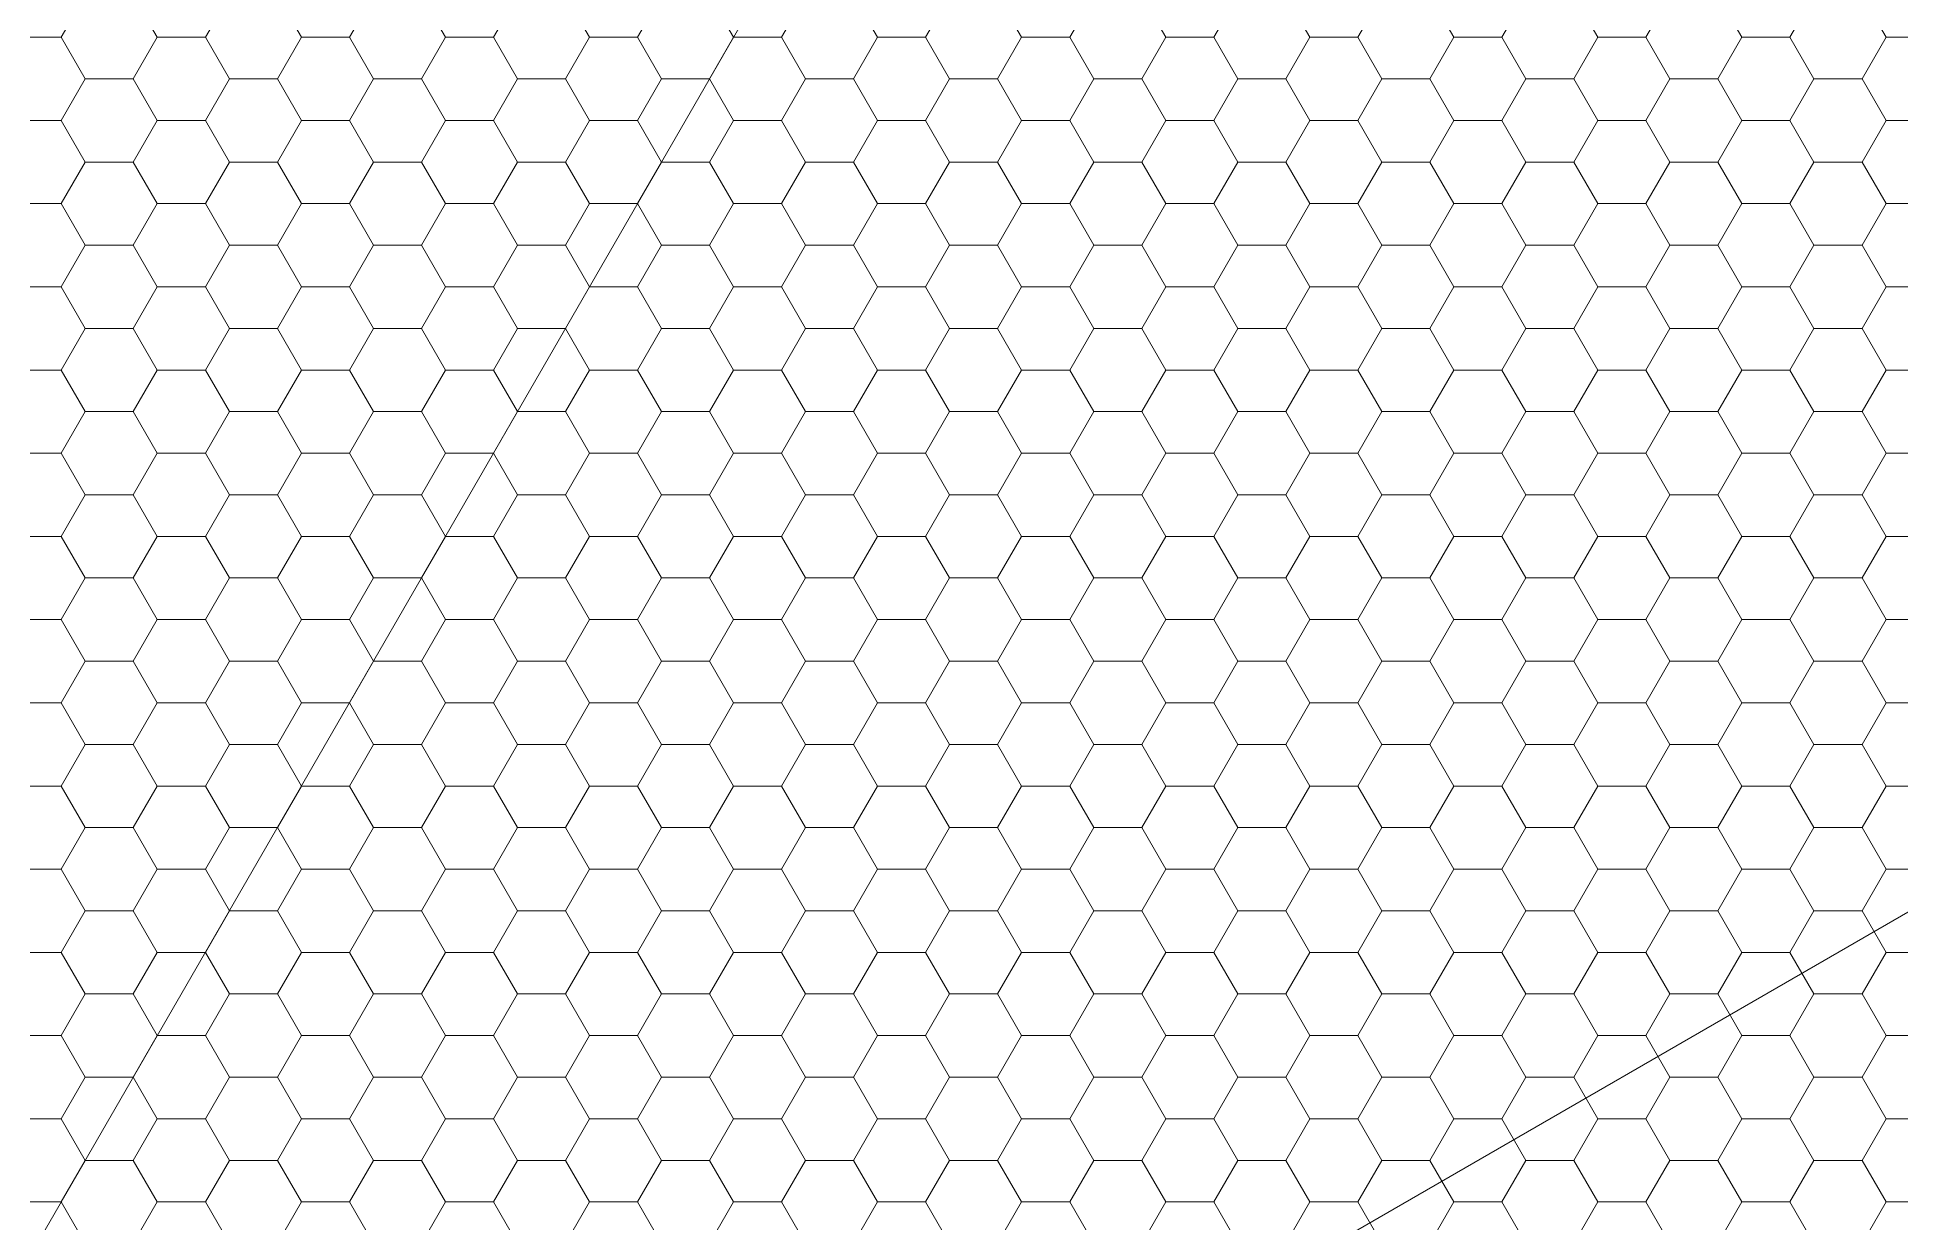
# Model space of a CAD drawing. Header units: inches. Extents: x 59 to 241, y -1 to 185.
# Drawn here: x 163.5 to 202.31, y 110.42 to 135.1 of the extents above; entities that cross this region are included whole.
import ezdxf

# ---------------------------------------------------------------- set-up
doc = ezdxf.new("R2010")
doc.units = ezdxf.units.IN
doc.header["$MEASUREMENT"] = 0
doc.layers.get('0').update_dxf_attribs({"lineweight": 0})
doc.layers.add('Dimensions', color=7, linetype='Continuous', lineweight=0)
doc.styles.get("Standard").update_dxf_attribs({"font": 'arial.ttf'})
doc.dimstyles.get("Standard").update_dxf_attribs({"dimtxt": 0.166667, "dimasz": 0.14, "dimexe": 0.13, "dimexo": 0.0625, "dimgap": 0.06, "dimtad": 0, "dimzin": 0, "dimdsep": 46, "dimtxsty": 'Standard', "dimcen": 0, "dimazin": 0, "dimtfac": 1, "dimtofl": 0, "dimtmove": 0, "dimatfit": 3, "dimfxl": 1, "dimtfillclr": 7, "dimtolj": 1, "dimtzin": 0, "dimarcsym": 0})

# ---------------------------------------------------------------- blocks, each defined once
blk = doc.blocks.new('*D2')
at = {"layer": 'Defpoints', "color": 0}
for p in [(150, 183.597), (201.759, 176.251), (151.157, 89.781), (150, 86.602), (150, 86.602)]:
    blk.add_point(p, dxfattribs=at)
at = {"layer": 'Dimensions', "color": 7, "linetype": 'ByBlock', "lineweight": -2}
for start, end in [(81.5757, 87.6283), (62.3717, 68.4243)]:
    blk.add_arc((150, 86.602), 3.382, start, end, dxfattribs=at)
at = {"layer": 'Dimensions', "color": 7}
for points in [[(150.14, 90.005), (150.139, 89.959), (150, 89.985)], [(151.557, 89.579), (151.58, 89.62), (151.691, 89.532)]]:
    blk.add_solid(points, dxfattribs=at)
at = {"layer": 'Dimensions', "color": 7, "lineweight": 0, "insert": (150.875, 89.87), "char_height": 0.16667, "attachment_point": 5, "rotation": 345}
blk.add_mtext('\\A1;30.00%%d', dxfattribs=at)

msp = doc.modelspace()

# ---------------------------------------------------------------- linework, layer by layer
at = {"color": 7, "linetype": 'Continuous', "lineweight": 0}
for q in [(201.759, 176.251), (240.92, 139.095)]:
    msp.add_line((150, 86.602), q, dxfattribs=at)
at = {"color": 251, "linetype": 'Continuous', "lineweight": 0, "flags": 128}
for points in [[(164, 136.832), (163, 136.832), (162.5, 135.966), (163, 135.1), (164, 135.1), (164.5, 135.966)], [(167, 136.832), (166, 136.832), (165.5, 135.966), (166, 135.1), (167, 135.1), (167.5, 135.966)], [(170, 136.832), (169, 136.832), (168.5, 135.966), (169, 135.1), (170, 135.1), (170.5, 135.966)], [(173, 136.832), (172, 136.832), (171.5, 135.966), (172, 135.1), (173, 135.1), (173.5, 135.966)], [(176, 136.832), (175, 136.832), (174.5, 135.966), (175, 135.1), (176, 135.1), (176.5, 135.966)], [(179, 136.832), (178, 136.832), (177.5, 135.966), (178, 135.1), (179, 135.1), (179.5, 135.966)], [(182, 136.832), (181, 136.832), (180.5, 135.966), (181, 135.1), (182, 135.1), (182.5, 135.966)], [(185, 136.832), (184, 136.832), (183.5, 135.966), (184, 135.1), (185, 135.1), (185.5, 135.966)], [(188, 136.832), (187, 136.832), (186.5, 135.966), (187, 135.1), (188, 135.1), (188.5, 135.966)], [(191, 136.832), (190, 136.832), (189.5, 135.966), (190, 135.1), (191, 135.1), (191.5, 135.966)], [(194, 136.832), (193, 136.832), (192.5, 135.966), (193, 135.1), (194, 135.1), (194.5, 135.966)], [(197, 136.832), (196, 136.832), (195.5, 135.966), (196, 135.1), (197, 135.1), (197.5, 135.966)], [(200, 136.832), (199, 136.832), (198.5, 135.966), (199, 135.1), (200, 135.1), (200.5, 135.966)], [(203, 136.832), (202, 136.832), (201.5, 135.966), (202, 135.1), (203, 135.1), (203.5, 135.966)], [(165.5, 135.966), (164.5, 135.966), (164, 135.1), (164.5, 134.234), (165.5, 134.234), (166, 135.1)], [(168.5, 135.966), (167.5, 135.966), (167, 135.1), (167.5, 134.234), (168.5, 134.234), (169, 135.1)], [(171.5, 135.966), (170.5, 135.966), (170, 135.1), (170.5, 134.234), (171.5, 134.234), (172, 135.1)], [(174.5, 135.966), (173.5, 135.966), (173, 135.1), (173.5, 134.234), (174.5, 134.234), (175, 135.1)], [(177.5, 135.966), (176.5, 135.966), (176, 135.1), (176.5, 134.234), (177.5, 134.234), (178, 135.1)], [(180.5, 135.966), (179.5, 135.966), (179, 135.1), (179.5, 134.234), (180.5, 134.234), (181, 135.1)], [(183.5, 135.966), (182.5, 135.966), (182, 135.1), (182.5, 134.234), (183.5, 134.234), (184, 135.1)], [(186.5, 135.966), (185.5, 135.966), (185, 135.1), (185.5, 134.234), (186.5, 134.234), (187, 135.1)], [(189.5, 135.966), (188.5, 135.966), (188, 135.1), (188.5, 134.234), (189.5, 134.234), (190, 135.1)], [(192.5, 135.966), (191.5, 135.966), (191, 135.1), (191.5, 134.234), (192.5, 134.234), (193, 135.1)], [(195.5, 135.966), (194.5, 135.966), (194, 135.1), (194.5, 134.234), (195.5, 134.234), (196, 135.1)], [(198.5, 135.966), (197.5, 135.966), (197, 135.1), (197.5, 134.234), (198.5, 134.234), (199, 135.1)], [(201.5, 135.966), (200.5, 135.966), (200, 135.1), (200.5, 134.234), (201.5, 134.234), (202, 135.1)], [(164, 135.1), (163, 135.1), (162.5, 134.234), (163, 133.368), (164, 133.368), (164.5, 134.234)], [(167, 135.1), (166, 135.1), (165.5, 134.234), (166, 133.368), (167, 133.368), (167.5, 134.234)], [(170, 135.1), (169, 135.1), (168.5, 134.234), (169, 133.368), (170, 133.368), (170.5, 134.234)], [(173, 135.1), (172, 135.1), (171.5, 134.234), (172, 133.368), (173, 133.368), (173.5, 134.234)], [(176, 135.1), (175, 135.1), (174.5, 134.234), (175, 133.368), (176, 133.368), (176.5, 134.234)], [(179, 135.1), (178, 135.1), (177.5, 134.234), (178, 133.368), (179, 133.368), (179.5, 134.234)], [(182, 135.1), (181, 135.1), (180.5, 134.234), (181, 133.368), (182, 133.368), (182.5, 134.234)], [(185, 135.1), (184, 135.1), (183.5, 134.234), (184, 133.368), (185, 133.368), (185.5, 134.234)], [(188, 135.1), (187, 135.1), (186.5, 134.234), (187, 133.368), (188, 133.368), (188.5, 134.234)], [(191, 135.1), (190, 135.1), (189.5, 134.234), (190, 133.368), (191, 133.368), (191.5, 134.234)], [(194, 135.1), (193, 135.1), (192.5, 134.234), (193, 133.368), (194, 133.368), (194.5, 134.234)], [(197, 135.1), (196, 135.1), (195.5, 134.234), (196, 133.368), (197, 133.368), (197.5, 134.234)], [(200, 135.1), (199, 135.1), (198.5, 134.234), (199, 133.368), (200, 133.368), (200.5, 134.234)], [(203, 135.1), (202, 135.1), (201.5, 134.234), (202, 133.368), (203, 133.368), (203.5, 134.234)], [(165.5, 134.234), (164.5, 134.234), (164, 133.368), (164.5, 132.502), (165.5, 132.502), (166, 133.368)], [(168.5, 134.234), (167.5, 134.234), (167, 133.368), (167.5, 132.502), (168.5, 132.502), (169, 133.368)], [(171.5, 134.234), (170.5, 134.234), (170, 133.368), (170.5, 132.502), (171.5, 132.502), (172, 133.368)], [(174.5, 134.234), (173.5, 134.234), (173, 133.368), (173.5, 132.502), (174.5, 132.502), (175, 133.368)], [(177.5, 134.234), (176.5, 134.234), (176, 133.368), (176.5, 132.502), (177.5, 132.502), (178, 133.368)], [(180.5, 134.234), (179.5, 134.234), (179, 133.368), (179.5, 132.502), (180.5, 132.502), (181, 133.368)], [(183.5, 134.234), (182.5, 134.234), (182, 133.368), (182.5, 132.502), (183.5, 132.502), (184, 133.368)], [(186.5, 134.234), (185.5, 134.234), (185, 133.368), (185.5, 132.502), (186.5, 132.502), (187, 133.368)], [(189.5, 134.234), (188.5, 134.234), (188, 133.368), (188.5, 132.502), (189.5, 132.502), (190, 133.368)], [(192.5, 134.234), (191.5, 134.234), (191, 133.368), (191.5, 132.502), (192.5, 132.502), (193, 133.368)], [(195.5, 134.234), (194.5, 134.234), (194, 133.368), (194.5, 132.502), (195.5, 132.502), (196, 133.368)], [(198.5, 134.234), (197.5, 134.234), (197, 133.368), (197.5, 132.502), (198.5, 132.502), (199, 133.368)], [(201.5, 134.234), (200.5, 134.234), (200, 133.368), (200.5, 132.502), (201.5, 132.502), (202, 133.368)], [(164, 133.368), (163, 133.368), (162.5, 132.502), (163, 131.636), (164, 131.636), (164.5, 132.502)], [(167, 133.368), (166, 133.368), (165.5, 132.502), (166, 131.636), (167, 131.636), (167.5, 132.502)], [(170, 133.368), (169, 133.368), (168.5, 132.502), (169, 131.636), (170, 131.636), (170.5, 132.502)], [(173, 133.368), (172, 133.368), (171.5, 132.502), (172, 131.636), (173, 131.636), (173.5, 132.502)], [(176, 133.368), (175, 133.368), (174.5, 132.502), (175, 131.636), (176, 131.636), (176.5, 132.502)], [(179, 133.368), (178, 133.368), (177.5, 132.502), (178, 131.636), (179, 131.636), (179.5, 132.502)], [(182, 133.368), (181, 133.368), (180.5, 132.502), (181, 131.636), (182, 131.636), (182.5, 132.502)], [(185, 133.368), (184, 133.368), (183.5, 132.502), (184, 131.636), (185, 131.636), (185.5, 132.502)], [(188, 133.368), (187, 133.368), (186.5, 132.502), (187, 131.636), (188, 131.636), (188.5, 132.502)], [(191, 133.368), (190, 133.368), (189.5, 132.502), (190, 131.636), (191, 131.636), (191.5, 132.502)], [(194, 133.368), (193, 133.368), (192.5, 132.502), (193, 131.636), (194, 131.636), (194.5, 132.502)], [(197, 133.368), (196, 133.368), (195.5, 132.502), (196, 131.636), (197, 131.636), (197.5, 132.502)], [(200, 133.368), (199, 133.368), (198.5, 132.502), (199, 131.636), (200, 131.636), (200.5, 132.502)], [(203, 133.368), (202, 133.368), (201.5, 132.502), (202, 131.636), (203, 131.636), (203.5, 132.502)], [(165.5, 132.502), (164.5, 132.502), (164, 131.636), (164.5, 130.77), (165.5, 130.77), (166, 131.636)], [(168.5, 132.502), (167.5, 132.502), (167, 131.636), (167.5, 130.77), (168.5, 130.77), (169, 131.636)], [(171.5, 132.502), (170.5, 132.502), (170, 131.636), (170.5, 130.77), (171.5, 130.77), (172, 131.636)], [(174.5, 132.502), (173.5, 132.502), (173, 131.636), (173.5, 130.77), (174.5, 130.77), (175, 131.636)], [(177.5, 132.502), (176.5, 132.502), (176, 131.636), (176.5, 130.77), (177.5, 130.77), (178, 131.636)], [(180.5, 132.502), (179.5, 132.502), (179, 131.636), (179.5, 130.77), (180.5, 130.77), (181, 131.636)], [(183.5, 132.502), (182.5, 132.502), (182, 131.636), (182.5, 130.77), (183.5, 130.77), (184, 131.636)], [(186.5, 132.502), (185.5, 132.502), (185, 131.636), (185.5, 130.77), (186.5, 130.77), (187, 131.636)], [(189.5, 132.502), (188.5, 132.502), (188, 131.636), (188.5, 130.77), (189.5, 130.77), (190, 131.636)], [(192.5, 132.502), (191.5, 132.502), (191, 131.636), (191.5, 130.77), (192.5, 130.77), (193, 131.636)], [(195.5, 132.502), (194.5, 132.502), (194, 131.636), (194.5, 130.77), (195.5, 130.77), (196, 131.636)], [(198.5, 132.502), (197.5, 132.502), (197, 131.636), (197.5, 130.77), (198.5, 130.77), (199, 131.636)], [(201.5, 132.502), (200.5, 132.502), (200, 131.636), (200.5, 130.77), (201.5, 130.77), (202, 131.636)], [(164, 131.636), (163, 131.636), (162.5, 130.77), (163, 129.904), (164, 129.904), (164.5, 130.77)], [(167, 131.636), (166, 131.636), (165.5, 130.77), (166, 129.904), (167, 129.904), (167.5, 130.77)], [(170, 131.636), (169, 131.636), (168.5, 130.77), (169, 129.904), (170, 129.904), (170.5, 130.77)], [(173, 131.636), (172, 131.636), (171.5, 130.77), (172, 129.904), (173, 129.904), (173.5, 130.77)], [(176, 131.636), (175, 131.636), (174.5, 130.77), (175, 129.904), (176, 129.904), (176.5, 130.77)], [(179, 131.636), (178, 131.636), (177.5, 130.77), (178, 129.904), (179, 129.904), (179.5, 130.77)], [(182, 131.636), (181, 131.636), (180.5, 130.77), (181, 129.904), (182, 129.904), (182.5, 130.77)], [(185, 131.636), (184, 131.636), (183.5, 130.77), (184, 129.904), (185, 129.904), (185.5, 130.77)], [(188, 131.636), (187, 131.636), (186.5, 130.77), (187, 129.904), (188, 129.904), (188.5, 130.77)], [(191, 131.636), (190, 131.636), (189.5, 130.77), (190, 129.904), (191, 129.904), (191.5, 130.77)], [(194, 131.636), (193, 131.636), (192.5, 130.77), (193, 129.904), (194, 129.904), (194.5, 130.77)], [(197, 131.636), (196, 131.636), (195.5, 130.77), (196, 129.904), (197, 129.904), (197.5, 130.77)], [(200, 131.636), (199, 131.636), (198.5, 130.77), (199, 129.904), (200, 129.904), (200.5, 130.77)], [(203, 131.636), (202, 131.636), (201.5, 130.77), (202, 129.904), (203, 129.904), (203.5, 130.77)], [(165.5, 130.77), (164.5, 130.77), (164, 129.904), (164.5, 129.038), (165.5, 129.038), (166, 129.904)], [(168.5, 130.77), (167.5, 130.77), (167, 129.904), (167.5, 129.038), (168.5, 129.038), (169, 129.904)], [(171.5, 130.77), (170.5, 130.77), (170, 129.904), (170.5, 129.038), (171.5, 129.038), (172, 129.904)], [(174.5, 130.77), (173.5, 130.77), (173, 129.904), (173.5, 129.038), (174.5, 129.038), (175, 129.904)], [(177.5, 130.77), (176.5, 130.77), (176, 129.904), (176.5, 129.038), (177.5, 129.038), (178, 129.904)], [(180.5, 130.77), (179.5, 130.77), (179, 129.904), (179.5, 129.038), (180.5, 129.038), (181, 129.904)], [(183.5, 130.77), (182.5, 130.77), (182, 129.904), (182.5, 129.038), (183.5, 129.038), (184, 129.904)], [(186.5, 130.77), (185.5, 130.77), (185, 129.904), (185.5, 129.038), (186.5, 129.038), (187, 129.904)], [(189.5, 130.77), (188.5, 130.77), (188, 129.904), (188.5, 129.038), (189.5, 129.038), (190, 129.904)], [(192.5, 130.77), (191.5, 130.77), (191, 129.904), (191.5, 129.038), (192.5, 129.038), (193, 129.904)], [(195.5, 130.77), (194.5, 130.77), (194, 129.904), (194.5, 129.038), (195.5, 129.038), (196, 129.904)], [(198.5, 130.77), (197.5, 130.77), (197, 129.904), (197.5, 129.038), (198.5, 129.038), (199, 129.904)], [(201.5, 130.77), (200.5, 130.77), (200, 129.904), (200.5, 129.038), (201.5, 129.038), (202, 129.904)], [(164, 129.904), (163, 129.904), (162.5, 129.038), (163, 128.172), (164, 128.172), (164.5, 129.038)], [(167, 129.904), (166, 129.904), (165.5, 129.038), (166, 128.172), (167, 128.172), (167.5, 129.038)], [(170, 129.904), (169, 129.904), (168.5, 129.038), (169, 128.172), (170, 128.172), (170.5, 129.038)], [(173, 129.904), (172, 129.904), (171.5, 129.038), (172, 128.172), (173, 128.172), (173.5, 129.038)], [(176, 129.904), (175, 129.904), (174.5, 129.038), (175, 128.172), (176, 128.172), (176.5, 129.038)], [(179, 129.904), (178, 129.904), (177.5, 129.038), (178, 128.172), (179, 128.172), (179.5, 129.038)], [(182, 129.904), (181, 129.904), (180.5, 129.038), (181, 128.172), (182, 128.172), (182.5, 129.038)], [(185, 129.904), (184, 129.904), (183.5, 129.038), (184, 128.172), (185, 128.172), (185.5, 129.038)], [(188, 129.904), (187, 129.904), (186.5, 129.038), (187, 128.172), (188, 128.172), (188.5, 129.038)], [(191, 129.904), (190, 129.904), (189.5, 129.038), (190, 128.172), (191, 128.172), (191.5, 129.038)], [(194, 129.904), (193, 129.904), (192.5, 129.038), (193, 128.172), (194, 128.172), (194.5, 129.038)], [(197, 129.904), (196, 129.904), (195.5, 129.038), (196, 128.172), (197, 128.172), (197.5, 129.038)], [(200, 129.904), (199, 129.904), (198.5, 129.038), (199, 128.172), (200, 128.172), (200.5, 129.038)], [(203, 129.904), (202, 129.904), (201.5, 129.038), (202, 128.172), (203, 128.172), (203.5, 129.038)], [(165.5, 129.038), (164.5, 129.038), (164, 128.172), (164.5, 127.306), (165.5, 127.306), (166, 128.172)], [(168.5, 129.038), (167.5, 129.038), (167, 128.172), (167.5, 127.306), (168.5, 127.306), (169, 128.172)], [(171.5, 129.038), (170.5, 129.038), (170, 128.172), (170.5, 127.306), (171.5, 127.306), (172, 128.172)], [(174.5, 129.038), (173.5, 129.038), (173, 128.172), (173.5, 127.306), (174.5, 127.306), (175, 128.172)], [(177.5, 129.038), (176.5, 129.038), (176, 128.172), (176.5, 127.306), (177.5, 127.306), (178, 128.172)], [(180.5, 129.038), (179.5, 129.038), (179, 128.172), (179.5, 127.306), (180.5, 127.306), (181, 128.172)], [(183.5, 129.038), (182.5, 129.038), (182, 128.172), (182.5, 127.306), (183.5, 127.306), (184, 128.172)], [(186.5, 129.038), (185.5, 129.038), (185, 128.172), (185.5, 127.306), (186.5, 127.306), (187, 128.172)], [(189.5, 129.038), (188.5, 129.038), (188, 128.172), (188.5, 127.306), (189.5, 127.306), (190, 128.172)], [(192.5, 129.038), (191.5, 129.038), (191, 128.172), (191.5, 127.306), (192.5, 127.306), (193, 128.172)], [(195.5, 129.038), (194.5, 129.038), (194, 128.172), (194.5, 127.306), (195.5, 127.306), (196, 128.172)], [(198.5, 129.038), (197.5, 129.038), (197, 128.172), (197.5, 127.306), (198.5, 127.306), (199, 128.172)], [(201.5, 129.038), (200.5, 129.038), (200, 128.172), (200.5, 127.306), (201.5, 127.306), (202, 128.172)], [(164, 128.172), (163, 128.172), (162.5, 127.306), (163, 126.44), (164, 126.44), (164.5, 127.306)], [(167, 128.172), (166, 128.172), (165.5, 127.306), (166, 126.44), (167, 126.44), (167.5, 127.306)], [(170, 128.172), (169, 128.172), (168.5, 127.306), (169, 126.44), (170, 126.44), (170.5, 127.306)], [(173, 128.172), (172, 128.172), (171.5, 127.306), (172, 126.44), (173, 126.44), (173.5, 127.306)], [(176, 128.172), (175, 128.172), (174.5, 127.306), (175, 126.44), (176, 126.44), (176.5, 127.306)], [(179, 128.172), (178, 128.172), (177.5, 127.306), (178, 126.44), (179, 126.44), (179.5, 127.306)], [(182, 128.172), (181, 128.172), (180.5, 127.306), (181, 126.44), (182, 126.44), (182.5, 127.306)], [(185, 128.172), (184, 128.172), (183.5, 127.306), (184, 126.44), (185, 126.44), (185.5, 127.306)], [(188, 128.172), (187, 128.172), (186.5, 127.306), (187, 126.44), (188, 126.44), (188.5, 127.306)], [(191, 128.172), (190, 128.172), (189.5, 127.306), (190, 126.44), (191, 126.44), (191.5, 127.306)], [(194, 128.172), (193, 128.172), (192.5, 127.306), (193, 126.44), (194, 126.44), (194.5, 127.306)], [(197, 128.172), (196, 128.172), (195.5, 127.306), (196, 126.44), (197, 126.44), (197.5, 127.306)], [(200, 128.172), (199, 128.172), (198.5, 127.306), (199, 126.44), (200, 126.44), (200.5, 127.306)], [(203, 128.172), (202, 128.172), (201.5, 127.306), (202, 126.44), (203, 126.44), (203.5, 127.306)], [(165.5, 127.306), (164.5, 127.306), (164, 126.44), (164.5, 125.574), (165.5, 125.574), (166, 126.44)], [(168.5, 127.306), (167.5, 127.306), (167, 126.44), (167.5, 125.574), (168.5, 125.574), (169, 126.44)], [(171.5, 127.306), (170.5, 127.306), (170, 126.44), (170.5, 125.574), (171.5, 125.574), (172, 126.44)], [(174.5, 127.306), (173.5, 127.306), (173, 126.44), (173.5, 125.574), (174.5, 125.574), (175, 126.44)], [(177.5, 127.306), (176.5, 127.306), (176, 126.44), (176.5, 125.574), (177.5, 125.574), (178, 126.44)], [(180.5, 127.306), (179.5, 127.306), (179, 126.44), (179.5, 125.574), (180.5, 125.574), (181, 126.44)], [(183.5, 127.306), (182.5, 127.306), (182, 126.44), (182.5, 125.574), (183.5, 125.574), (184, 126.44)], [(186.5, 127.306), (185.5, 127.306), (185, 126.44), (185.5, 125.574), (186.5, 125.574), (187, 126.44)], [(189.5, 127.306), (188.5, 127.306), (188, 126.44), (188.5, 125.574), (189.5, 125.574), (190, 126.44)], [(192.5, 127.306), (191.5, 127.306), (191, 126.44), (191.5, 125.574), (192.5, 125.574), (193, 126.44)], [(195.5, 127.306), (194.5, 127.306), (194, 126.44), (194.5, 125.574), (195.5, 125.574), (196, 126.44)], [(198.5, 127.306), (197.5, 127.306), (197, 126.44), (197.5, 125.574), (198.5, 125.574), (199, 126.44)], [(201.5, 127.306), (200.5, 127.306), (200, 126.44), (200.5, 125.574), (201.5, 125.574), (202, 126.44)], [(164, 126.44), (163, 126.44), (162.5, 125.574), (163, 124.708), (164, 124.708), (164.5, 125.574)], [(167, 126.44), (166, 126.44), (165.5, 125.574), (166, 124.708), (167, 124.708), (167.5, 125.574)], [(170, 126.44), (169, 126.44), (168.5, 125.574), (169, 124.708), (170, 124.708), (170.5, 125.574)], [(173, 126.44), (172, 126.44), (171.5, 125.574), (172, 124.708), (173, 124.708), (173.5, 125.574)], [(176, 126.44), (175, 126.44), (174.5, 125.574), (175, 124.708), (176, 124.708), (176.5, 125.574)], [(179, 126.44), (178, 126.44), (177.5, 125.574), (178, 124.708), (179, 124.708), (179.5, 125.574)], [(182, 126.44), (181, 126.44), (180.5, 125.574), (181, 124.708), (182, 124.708), (182.5, 125.574)], [(185, 126.44), (184, 126.44), (183.5, 125.574), (184, 124.708), (185, 124.708), (185.5, 125.574)], [(188, 126.44), (187, 126.44), (186.5, 125.574), (187, 124.708), (188, 124.708), (188.5, 125.574)], [(191, 126.44), (190, 126.44), (189.5, 125.574), (190, 124.708), (191, 124.708), (191.5, 125.574)], [(194, 126.44), (193, 126.44), (192.5, 125.574), (193, 124.708), (194, 124.708), (194.5, 125.574)], [(197, 126.44), (196, 126.44), (195.5, 125.574), (196, 124.708), (197, 124.708), (197.5, 125.574)], [(200, 126.44), (199, 126.44), (198.5, 125.574), (199, 124.708), (200, 124.708), (200.5, 125.574)], [(203, 126.44), (202, 126.44), (201.5, 125.574), (202, 124.708), (203, 124.708), (203.5, 125.574)], [(165.5, 125.574), (164.5, 125.574), (164, 124.708), (164.5, 123.842), (165.5, 123.842), (166, 124.708)], [(168.5, 125.574), (167.5, 125.574), (167, 124.708), (167.5, 123.842), (168.5, 123.842), (169, 124.708)], [(171.5, 125.574), (170.5, 125.574), (170, 124.708), (170.5, 123.842), (171.5, 123.842), (172, 124.708)], [(174.5, 125.574), (173.5, 125.574), (173, 124.708), (173.5, 123.842), (174.5, 123.842), (175, 124.708)], [(177.5, 125.574), (176.5, 125.574), (176, 124.708), (176.5, 123.842), (177.5, 123.842), (178, 124.708)], [(180.5, 125.574), (179.5, 125.574), (179, 124.708), (179.5, 123.842), (180.5, 123.842), (181, 124.708)], [(183.5, 125.574), (182.5, 125.574), (182, 124.708), (182.5, 123.842), (183.5, 123.842), (184, 124.708)], [(186.5, 125.574), (185.5, 125.574), (185, 124.708), (185.5, 123.842), (186.5, 123.842), (187, 124.708)], [(189.5, 125.574), (188.5, 125.574), (188, 124.708), (188.5, 123.842), (189.5, 123.842), (190, 124.708)], [(192.5, 125.574), (191.5, 125.574), (191, 124.708), (191.5, 123.842), (192.5, 123.842), (193, 124.708)], [(195.5, 125.574), (194.5, 125.574), (194, 124.708), (194.5, 123.842), (195.5, 123.842), (196, 124.708)], [(198.5, 125.574), (197.5, 125.574), (197, 124.708), (197.5, 123.842), (198.5, 123.842), (199, 124.708)], [(201.5, 125.574), (200.5, 125.574), (200, 124.708), (200.5, 123.842), (201.5, 123.842), (202, 124.708)], [(164, 124.708), (163, 124.708), (162.5, 123.842), (163, 122.976), (164, 122.976), (164.5, 123.842)], [(167, 124.708), (166, 124.708), (165.5, 123.842), (166, 122.976), (167, 122.976), (167.5, 123.842)], [(170, 124.708), (169, 124.708), (168.5, 123.842), (169, 122.976), (170, 122.976), (170.5, 123.842)], [(173, 124.708), (172, 124.708), (171.5, 123.842), (172, 122.976), (173, 122.976), (173.5, 123.842)], [(176, 124.708), (175, 124.708), (174.5, 123.842), (175, 122.976), (176, 122.976), (176.5, 123.842)], [(179, 124.708), (178, 124.708), (177.5, 123.842), (178, 122.976), (179, 122.976), (179.5, 123.842)], [(182, 124.708), (181, 124.708), (180.5, 123.842), (181, 122.976), (182, 122.976), (182.5, 123.842)], [(185, 124.708), (184, 124.708), (183.5, 123.842), (184, 122.976), (185, 122.976), (185.5, 123.842)], [(188, 124.708), (187, 124.708), (186.5, 123.842), (187, 122.976), (188, 122.976), (188.5, 123.842)], [(191, 124.708), (190, 124.708), (189.5, 123.842), (190, 122.976), (191, 122.976), (191.5, 123.842)], [(194, 124.708), (193, 124.708), (192.5, 123.842), (193, 122.976), (194, 122.976), (194.5, 123.842)], [(197, 124.708), (196, 124.708), (195.5, 123.842), (196, 122.976), (197, 122.976), (197.5, 123.842)], [(200, 124.708), (199, 124.708), (198.5, 123.842), (199, 122.976), (200, 122.976), (200.5, 123.842)], [(203, 124.708), (202, 124.708), (201.5, 123.842), (202, 122.976), (203, 122.976), (203.5, 123.842)], [(165.5, 123.842), (164.5, 123.842), (164, 122.976), (164.5, 122.11), (165.5, 122.11), (166, 122.976)], [(168.5, 123.842), (167.5, 123.842), (167, 122.976), (167.5, 122.11), (168.5, 122.11), (169, 122.976)], [(171.5, 123.842), (170.5, 123.842), (170, 122.976), (170.5, 122.11), (171.5, 122.11), (172, 122.976)], [(174.5, 123.842), (173.5, 123.842), (173, 122.976), (173.5, 122.11), (174.5, 122.11), (175, 122.976)], [(177.5, 123.842), (176.5, 123.842), (176, 122.976), (176.5, 122.11), (177.5, 122.11), (178, 122.976)], [(180.5, 123.842), (179.5, 123.842), (179, 122.976), (179.5, 122.11), (180.5, 122.11), (181, 122.976)], [(183.5, 123.842), (182.5, 123.842), (182, 122.976), (182.5, 122.11), (183.5, 122.11), (184, 122.976)], [(186.5, 123.842), (185.5, 123.842), (185, 122.976), (185.5, 122.11), (186.5, 122.11), (187, 122.976)], [(189.5, 123.842), (188.5, 123.842), (188, 122.976), (188.5, 122.11), (189.5, 122.11), (190, 122.976)], [(192.5, 123.842), (191.5, 123.842), (191, 122.976), (191.5, 122.11), (192.5, 122.11), (193, 122.976)], [(195.5, 123.842), (194.5, 123.842), (194, 122.976), (194.5, 122.11), (195.5, 122.11), (196, 122.976)], [(198.5, 123.842), (197.5, 123.842), (197, 122.976), (197.5, 122.11), (198.5, 122.11), (199, 122.976)], [(201.5, 123.842), (200.5, 123.842), (200, 122.976), (200.5, 122.11), (201.5, 122.11), (202, 122.976)], [(164, 122.976), (163, 122.976), (162.5, 122.11), (163, 121.243), (164, 121.243), (164.5, 122.11)], [(167, 122.976), (166, 122.976), (165.5, 122.11), (166, 121.243), (167, 121.243), (167.5, 122.11)], [(170, 122.976), (169, 122.976), (168.5, 122.11), (169, 121.243), (170, 121.243), (170.5, 122.11)], [(173, 122.976), (172, 122.976), (171.5, 122.11), (172, 121.243), (173, 121.243), (173.5, 122.11)], [(176, 122.976), (175, 122.976), (174.5, 122.11), (175, 121.243), (176, 121.243), (176.5, 122.11)], [(179, 122.976), (178, 122.976), (177.5, 122.11), (178, 121.243), (179, 121.243), (179.5, 122.11)], [(182, 122.976), (181, 122.976), (180.5, 122.11), (181, 121.243), (182, 121.243), (182.5, 122.11)], [(185, 122.976), (184, 122.976), (183.5, 122.11), (184, 121.243), (185, 121.243), (185.5, 122.11)], [(188, 122.976), (187, 122.976), (186.5, 122.11), (187, 121.243), (188, 121.243), (188.5, 122.11)], [(191, 122.976), (190, 122.976), (189.5, 122.11), (190, 121.243), (191, 121.243), (191.5, 122.11)], [(194, 122.976), (193, 122.976), (192.5, 122.11), (193, 121.243), (194, 121.243), (194.5, 122.11)], [(197, 122.976), (196, 122.976), (195.5, 122.11), (196, 121.243), (197, 121.243), (197.5, 122.11)], [(200, 122.976), (199, 122.976), (198.5, 122.11), (199, 121.243), (200, 121.243), (200.5, 122.11)], [(203, 122.976), (202, 122.976), (201.5, 122.11), (202, 121.243), (203, 121.243), (203.5, 122.11)], [(165.5, 122.11), (164.5, 122.11), (164, 121.243), (164.5, 120.377), (165.5, 120.377), (166, 121.243)], [(168.5, 122.11), (167.5, 122.11), (167, 121.243), (167.5, 120.377), (168.5, 120.377), (169, 121.243)], [(171.5, 122.11), (170.5, 122.11), (170, 121.243), (170.5, 120.377), (171.5, 120.377), (172, 121.243)], [(174.5, 122.11), (173.5, 122.11), (173, 121.243), (173.5, 120.377), (174.5, 120.377), (175, 121.243)], [(177.5, 122.11), (176.5, 122.11), (176, 121.243), (176.5, 120.377), (177.5, 120.377), (178, 121.243)], [(180.5, 122.11), (179.5, 122.11), (179, 121.243), (179.5, 120.377), (180.5, 120.377), (181, 121.243)], [(183.5, 122.11), (182.5, 122.11), (182, 121.243), (182.5, 120.377), (183.5, 120.377), (184, 121.243)], [(186.5, 122.11), (185.5, 122.11), (185, 121.243), (185.5, 120.377), (186.5, 120.377), (187, 121.243)], [(189.5, 122.11), (188.5, 122.11), (188, 121.243), (188.5, 120.377), (189.5, 120.377), (190, 121.243)], [(192.5, 122.11), (191.5, 122.11), (191, 121.243), (191.5, 120.377), (192.5, 120.377), (193, 121.243)], [(195.5, 122.11), (194.5, 122.11), (194, 121.243), (194.5, 120.377), (195.5, 120.377), (196, 121.243)], [(198.5, 122.11), (197.5, 122.11), (197, 121.243), (197.5, 120.377), (198.5, 120.377), (199, 121.243)], [(201.5, 122.11), (200.5, 122.11), (200, 121.243), (200.5, 120.377), (201.5, 120.377), (202, 121.243)], [(164, 121.243), (163, 121.243), (162.5, 120.377), (163, 119.511), (164, 119.511), (164.5, 120.377)], [(167, 121.243), (166, 121.243), (165.5, 120.377), (166, 119.511), (167, 119.511), (167.5, 120.377)], [(170, 121.243), (169, 121.243), (168.5, 120.377), (169, 119.511), (170, 119.511), (170.5, 120.377)], [(173, 121.243), (172, 121.243), (171.5, 120.377), (172, 119.511), (173, 119.511), (173.5, 120.377)], [(176, 121.243), (175, 121.243), (174.5, 120.377), (175, 119.511), (176, 119.511), (176.5, 120.377)], [(179, 121.243), (178, 121.243), (177.5, 120.377), (178, 119.511), (179, 119.511), (179.5, 120.377)], [(182, 121.243), (181, 121.243), (180.5, 120.377), (181, 119.511), (182, 119.511), (182.5, 120.377)], [(185, 121.243), (184, 121.243), (183.5, 120.377), (184, 119.511), (185, 119.511), (185.5, 120.377)], [(188, 121.243), (187, 121.243), (186.5, 120.377), (187, 119.511), (188, 119.511), (188.5, 120.377)], [(191, 121.243), (190, 121.243), (189.5, 120.377), (190, 119.511), (191, 119.511), (191.5, 120.377)], [(194, 121.243), (193, 121.243), (192.5, 120.377), (193, 119.511), (194, 119.511), (194.5, 120.377)], [(197, 121.243), (196, 121.243), (195.5, 120.377), (196, 119.511), (197, 119.511), (197.5, 120.377)], [(200, 121.243), (199, 121.243), (198.5, 120.377), (199, 119.511), (200, 119.511), (200.5, 120.377)], [(203, 121.243), (202, 121.243), (201.5, 120.377), (202, 119.511), (203, 119.511), (203.5, 120.377)], [(165.5, 120.377), (164.5, 120.377), (164, 119.511), (164.5, 118.645), (165.5, 118.645), (166, 119.511)], [(168.5, 120.377), (167.5, 120.377), (167, 119.511), (167.5, 118.645), (168.5, 118.645), (169, 119.511)], [(171.5, 120.377), (170.5, 120.377), (170, 119.511), (170.5, 118.645), (171.5, 118.645), (172, 119.511)], [(174.5, 120.377), (173.5, 120.377), (173, 119.511), (173.5, 118.645), (174.5, 118.645), (175, 119.511)], [(177.5, 120.377), (176.5, 120.377), (176, 119.511), (176.5, 118.645), (177.5, 118.645), (178, 119.511)], [(180.5, 120.377), (179.5, 120.377), (179, 119.511), (179.5, 118.645), (180.5, 118.645), (181, 119.511)], [(183.5, 120.377), (182.5, 120.377), (182, 119.511), (182.5, 118.645), (183.5, 118.645), (184, 119.511)], [(186.5, 120.377), (185.5, 120.377), (185, 119.511), (185.5, 118.645), (186.5, 118.645), (187, 119.511)], [(189.5, 120.377), (188.5, 120.377), (188, 119.511), (188.5, 118.645), (189.5, 118.645), (190, 119.511)], [(192.5, 120.377), (191.5, 120.377), (191, 119.511), (191.5, 118.645), (192.5, 118.645), (193, 119.511)], [(195.5, 120.377), (194.5, 120.377), (194, 119.511), (194.5, 118.645), (195.5, 118.645), (196, 119.511)], [(198.5, 120.377), (197.5, 120.377), (197, 119.511), (197.5, 118.645), (198.5, 118.645), (199, 119.511)], [(201.5, 120.377), (200.5, 120.377), (200, 119.511), (200.5, 118.645), (201.5, 118.645), (202, 119.511)], [(164, 119.511), (163, 119.511), (162.5, 118.645), (163, 117.779), (164, 117.779), (164.5, 118.645)], [(167, 119.511), (166, 119.511), (165.5, 118.645), (166, 117.779), (167, 117.779), (167.5, 118.645)], [(170, 119.511), (169, 119.511), (168.5, 118.645), (169, 117.779), (170, 117.779), (170.5, 118.645)], [(173, 119.511), (172, 119.511), (171.5, 118.645), (172, 117.779), (173, 117.779), (173.5, 118.645)], [(176, 119.511), (175, 119.511), (174.5, 118.645), (175, 117.779), (176, 117.779), (176.5, 118.645)], [(179, 119.511), (178, 119.511), (177.5, 118.645), (178, 117.779), (179, 117.779), (179.5, 118.645)], [(182, 119.511), (181, 119.511), (180.5, 118.645), (181, 117.779), (182, 117.779), (182.5, 118.645)], [(185, 119.511), (184, 119.511), (183.5, 118.645), (184, 117.779), (185, 117.779), (185.5, 118.645)], [(188, 119.511), (187, 119.511), (186.5, 118.645), (187, 117.779), (188, 117.779), (188.5, 118.645)], [(191, 119.511), (190, 119.511), (189.5, 118.645), (190, 117.779), (191, 117.779), (191.5, 118.645)], [(194, 119.511), (193, 119.511), (192.5, 118.645), (193, 117.779), (194, 117.779), (194.5, 118.645)], [(197, 119.511), (196, 119.511), (195.5, 118.645), (196, 117.779), (197, 117.779), (197.5, 118.645)], [(200, 119.511), (199, 119.511), (198.5, 118.645), (199, 117.779), (200, 117.779), (200.5, 118.645)], [(203, 119.511), (202, 119.511), (201.5, 118.645), (202, 117.779), (203, 117.779), (203.5, 118.645)], [(165.5, 118.645), (164.5, 118.645), (164, 117.779), (164.5, 116.913), (165.5, 116.913), (166, 117.779)], [(168.5, 118.645), (167.5, 118.645), (167, 117.779), (167.5, 116.913), (168.5, 116.913), (169, 117.779)], [(171.5, 118.645), (170.5, 118.645), (170, 117.779), (170.5, 116.913), (171.5, 116.913), (172, 117.779)], [(174.5, 118.645), (173.5, 118.645), (173, 117.779), (173.5, 116.913), (174.5, 116.913), (175, 117.779)], [(177.5, 118.645), (176.5, 118.645), (176, 117.779), (176.5, 116.913), (177.5, 116.913), (178, 117.779)], [(180.5, 118.645), (179.5, 118.645), (179, 117.779), (179.5, 116.913), (180.5, 116.913), (181, 117.779)], [(183.5, 118.645), (182.5, 118.645), (182, 117.779), (182.5, 116.913), (183.5, 116.913), (184, 117.779)], [(186.5, 118.645), (185.5, 118.645), (185, 117.779), (185.5, 116.913), (186.5, 116.913), (187, 117.779)], [(189.5, 118.645), (188.5, 118.645), (188, 117.779), (188.5, 116.913), (189.5, 116.913), (190, 117.779)], [(192.5, 118.645), (191.5, 118.645), (191, 117.779), (191.5, 116.913), (192.5, 116.913), (193, 117.779)], [(195.5, 118.645), (194.5, 118.645), (194, 117.779), (194.5, 116.913), (195.5, 116.913), (196, 117.779)], [(198.5, 118.645), (197.5, 118.645), (197, 117.779), (197.5, 116.913), (198.5, 116.913), (199, 117.779)], [(201.5, 118.645), (200.5, 118.645), (200, 117.779), (200.5, 116.913), (201.5, 116.913), (202, 117.779)], [(164, 117.779), (163, 117.779), (162.5, 116.913), (163, 116.047), (164, 116.047), (164.5, 116.913)], [(167, 117.779), (166, 117.779), (165.5, 116.913), (166, 116.047), (167, 116.047), (167.5, 116.913)], [(170, 117.779), (169, 117.779), (168.5, 116.913), (169, 116.047), (170, 116.047), (170.5, 116.913)], [(173, 117.779), (172, 117.779), (171.5, 116.913), (172, 116.047), (173, 116.047), (173.5, 116.913)], [(176, 117.779), (175, 117.779), (174.5, 116.913), (175, 116.047), (176, 116.047), (176.5, 116.913)], [(179, 117.779), (178, 117.779), (177.5, 116.913), (178, 116.047), (179, 116.047), (179.5, 116.913)], [(182, 117.779), (181, 117.779), (180.5, 116.913), (181, 116.047), (182, 116.047), (182.5, 116.913)], [(185, 117.779), (184, 117.779), (183.5, 116.913), (184, 116.047), (185, 116.047), (185.5, 116.913)], [(188, 117.779), (187, 117.779), (186.5, 116.913), (187, 116.047), (188, 116.047), (188.5, 116.913)], [(191, 117.779), (190, 117.779), (189.5, 116.913), (190, 116.047), (191, 116.047), (191.5, 116.913)], [(194, 117.779), (193, 117.779), (192.5, 116.913), (193, 116.047), (194, 116.047), (194.5, 116.913)], [(197, 117.779), (196, 117.779), (195.5, 116.913), (196, 116.047), (197, 116.047), (197.5, 116.913)], [(200, 117.779), (199, 117.779), (198.5, 116.913), (199, 116.047), (200, 116.047), (200.5, 116.913)], [(203, 117.779), (202, 117.779), (201.5, 116.913), (202, 116.047), (203, 116.047), (203.5, 116.913)], [(165.5, 116.913), (164.5, 116.913), (164, 116.047), (164.5, 115.181), (165.5, 115.181), (166, 116.047)], [(168.5, 116.913), (167.5, 116.913), (167, 116.047), (167.5, 115.181), (168.5, 115.181), (169, 116.047)], [(171.5, 116.913), (170.5, 116.913), (170, 116.047), (170.5, 115.181), (171.5, 115.181), (172, 116.047)], [(174.5, 116.913), (173.5, 116.913), (173, 116.047), (173.5, 115.181), (174.5, 115.181), (175, 116.047)], [(177.5, 116.913), (176.5, 116.913), (176, 116.047), (176.5, 115.181), (177.5, 115.181), (178, 116.047)], [(180.5, 116.913), (179.5, 116.913), (179, 116.047), (179.5, 115.181), (180.5, 115.181), (181, 116.047)], [(183.5, 116.913), (182.5, 116.913), (182, 116.047), (182.5, 115.181), (183.5, 115.181), (184, 116.047)], [(186.5, 116.913), (185.5, 116.913), (185, 116.047), (185.5, 115.181), (186.5, 115.181), (187, 116.047)], [(189.5, 116.913), (188.5, 116.913), (188, 116.047), (188.5, 115.181), (189.5, 115.181), (190, 116.047)], [(192.5, 116.913), (191.5, 116.913), (191, 116.047), (191.5, 115.181), (192.5, 115.181), (193, 116.047)], [(195.5, 116.913), (194.5, 116.913), (194, 116.047), (194.5, 115.181), (195.5, 115.181), (196, 116.047)], [(198.5, 116.913), (197.5, 116.913), (197, 116.047), (197.5, 115.181), (198.5, 115.181), (199, 116.047)], [(201.5, 116.913), (200.5, 116.913), (200, 116.047), (200.5, 115.181), (201.5, 115.181), (202, 116.047)], [(164, 116.047), (163, 116.047), (162.5, 115.181), (163, 114.315), (164, 114.315), (164.5, 115.181)], [(167, 116.047), (166, 116.047), (165.5, 115.181), (166, 114.315), (167, 114.315), (167.5, 115.181)], [(170, 116.047), (169, 116.047), (168.5, 115.181), (169, 114.315), (170, 114.315), (170.5, 115.181)], [(173, 116.047), (172, 116.047), (171.5, 115.181), (172, 114.315), (173, 114.315), (173.5, 115.181)], [(176, 116.047), (175, 116.047), (174.5, 115.181), (175, 114.315), (176, 114.315), (176.5, 115.181)], [(179, 116.047), (178, 116.047), (177.5, 115.181), (178, 114.315), (179, 114.315), (179.5, 115.181)], [(182, 116.047), (181, 116.047), (180.5, 115.181), (181, 114.315), (182, 114.315), (182.5, 115.181)], [(185, 116.047), (184, 116.047), (183.5, 115.181), (184, 114.315), (185, 114.315), (185.5, 115.181)], [(188, 116.047), (187, 116.047), (186.5, 115.181), (187, 114.315), (188, 114.315), (188.5, 115.181)], [(191, 116.047), (190, 116.047), (189.5, 115.181), (190, 114.315), (191, 114.315), (191.5, 115.181)], [(194, 116.047), (193, 116.047), (192.5, 115.181), (193, 114.315), (194, 114.315), (194.5, 115.181)], [(197, 116.047), (196, 116.047), (195.5, 115.181), (196, 114.315), (197, 114.315), (197.5, 115.181)], [(200, 116.047), (199, 116.047), (198.5, 115.181), (199, 114.315), (200, 114.315), (200.5, 115.181)], [(203, 116.047), (202, 116.047), (201.5, 115.181), (202, 114.315), (203, 114.315), (203.5, 115.181)], [(165.5, 115.181), (164.5, 115.181), (164, 114.315), (164.5, 113.449), (165.5, 113.449), (166, 114.315)], [(168.5, 115.181), (167.5, 115.181), (167, 114.315), (167.5, 113.449), (168.5, 113.449), (169, 114.315)], [(171.5, 115.181), (170.5, 115.181), (170, 114.315), (170.5, 113.449), (171.5, 113.449), (172, 114.315)], [(174.5, 115.181), (173.5, 115.181), (173, 114.315), (173.5, 113.449), (174.5, 113.449), (175, 114.315)], [(177.5, 115.181), (176.5, 115.181), (176, 114.315), (176.5, 113.449), (177.5, 113.449), (178, 114.315)], [(180.5, 115.181), (179.5, 115.181), (179, 114.315), (179.5, 113.449), (180.5, 113.449), (181, 114.315)], [(183.5, 115.181), (182.5, 115.181), (182, 114.315), (182.5, 113.449), (183.5, 113.449), (184, 114.315)], [(186.5, 115.181), (185.5, 115.181), (185, 114.315), (185.5, 113.449), (186.5, 113.449), (187, 114.315)], [(189.5, 115.181), (188.5, 115.181), (188, 114.315), (188.5, 113.449), (189.5, 113.449), (190, 114.315)], [(192.5, 115.181), (191.5, 115.181), (191, 114.315), (191.5, 113.449), (192.5, 113.449), (193, 114.315)], [(195.5, 115.181), (194.5, 115.181), (194, 114.315), (194.5, 113.449), (195.5, 113.449), (196, 114.315)], [(198.5, 115.181), (197.5, 115.181), (197, 114.315), (197.5, 113.449), (198.5, 113.449), (199, 114.315)], [(201.5, 115.181), (200.5, 115.181), (200, 114.315), (200.5, 113.449), (201.5, 113.449), (202, 114.315)], [(164, 114.315), (163, 114.315), (162.5, 113.449), (163, 112.583), (164, 112.583), (164.5, 113.449)], [(167, 114.315), (166, 114.315), (165.5, 113.449), (166, 112.583), (167, 112.583), (167.5, 113.449)], [(170, 114.315), (169, 114.315), (168.5, 113.449), (169, 112.583), (170, 112.583), (170.5, 113.449)], [(173, 114.315), (172, 114.315), (171.5, 113.449), (172, 112.583), (173, 112.583), (173.5, 113.449)], [(176, 114.315), (175, 114.315), (174.5, 113.449), (175, 112.583), (176, 112.583), (176.5, 113.449)], [(179, 114.315), (178, 114.315), (177.5, 113.449), (178, 112.583), (179, 112.583), (179.5, 113.449)], [(182, 114.315), (181, 114.315), (180.5, 113.449), (181, 112.583), (182, 112.583), (182.5, 113.449)], [(185, 114.315), (184, 114.315), (183.5, 113.449), (184, 112.583), (185, 112.583), (185.5, 113.449)], [(188, 114.315), (187, 114.315), (186.5, 113.449), (187, 112.583), (188, 112.583), (188.5, 113.449)], [(191, 114.315), (190, 114.315), (189.5, 113.449), (190, 112.583), (191, 112.583), (191.5, 113.449)], [(194, 114.315), (193, 114.315), (192.5, 113.449), (193, 112.583), (194, 112.583), (194.5, 113.449)], [(197, 114.315), (196, 114.315), (195.5, 113.449), (196, 112.583), (197, 112.583), (197.5, 113.449)], [(200, 114.315), (199, 114.315), (198.5, 113.449), (199, 112.583), (200, 112.583), (200.5, 113.449)], [(203, 114.315), (202, 114.315), (201.5, 113.449), (202, 112.583), (203, 112.583), (203.5, 113.449)], [(165.5, 113.449), (164.5, 113.449), (164, 112.583), (164.5, 111.717), (165.5, 111.717), (166, 112.583)], [(168.5, 113.449), (167.5, 113.449), (167, 112.583), (167.5, 111.717), (168.5, 111.717), (169, 112.583)], [(171.5, 113.449), (170.5, 113.449), (170, 112.583), (170.5, 111.717), (171.5, 111.717), (172, 112.583)], [(174.5, 113.449), (173.5, 113.449), (173, 112.583), (173.5, 111.717), (174.5, 111.717), (175, 112.583)], [(177.5, 113.449), (176.5, 113.449), (176, 112.583), (176.5, 111.717), (177.5, 111.717), (178, 112.583)], [(180.5, 113.449), (179.5, 113.449), (179, 112.583), (179.5, 111.717), (180.5, 111.717), (181, 112.583)], [(183.5, 113.449), (182.5, 113.449), (182, 112.583), (182.5, 111.717), (183.5, 111.717), (184, 112.583)], [(186.5, 113.449), (185.5, 113.449), (185, 112.583), (185.5, 111.717), (186.5, 111.717), (187, 112.583)], [(189.5, 113.449), (188.5, 113.449), (188, 112.583), (188.5, 111.717), (189.5, 111.717), (190, 112.583)], [(192.5, 113.449), (191.5, 113.449), (191, 112.583), (191.5, 111.717), (192.5, 111.717), (193, 112.583)], [(195.5, 113.449), (194.5, 113.449), (194, 112.583), (194.5, 111.717), (195.5, 111.717), (196, 112.583)], [(198.5, 113.449), (197.5, 113.449), (197, 112.583), (197.5, 111.717), (198.5, 111.717), (199, 112.583)], [(201.5, 113.449), (200.5, 113.449), (200, 112.583), (200.5, 111.717), (201.5, 111.717), (202, 112.583)], [(164, 112.583), (163, 112.583), (162.5, 111.717), (163, 110.851), (164, 110.851), (164.5, 111.717)], [(167, 112.583), (166, 112.583), (165.5, 111.717), (166, 110.851), (167, 110.851), (167.5, 111.717)], [(170, 112.583), (169, 112.583), (168.5, 111.717), (169, 110.851), (170, 110.851), (170.5, 111.717)], [(173, 112.583), (172, 112.583), (171.5, 111.717), (172, 110.851), (173, 110.851), (173.5, 111.717)], [(176, 112.583), (175, 112.583), (174.5, 111.717), (175, 110.851), (176, 110.851), (176.5, 111.717)], [(179, 112.583), (178, 112.583), (177.5, 111.717), (178, 110.851), (179, 110.851), (179.5, 111.717)], [(182, 112.583), (181, 112.583), (180.5, 111.717), (181, 110.851), (182, 110.851), (182.5, 111.717)], [(185, 112.583), (184, 112.583), (183.5, 111.717), (184, 110.851), (185, 110.851), (185.5, 111.717)], [(188, 112.583), (187, 112.583), (186.5, 111.717), (187, 110.851), (188, 110.851), (188.5, 111.717)], [(191, 112.583), (190, 112.583), (189.5, 111.717), (190, 110.851), (191, 110.851), (191.5, 111.717)], [(194, 112.583), (193, 112.583), (192.5, 111.717), (193, 110.851), (194, 110.851), (194.5, 111.717)], [(197, 112.583), (196, 112.583), (195.5, 111.717), (196, 110.851), (197, 110.851), (197.5, 111.717)], [(200, 112.583), (199, 112.583), (198.5, 111.717), (199, 110.851), (200, 110.851), (200.5, 111.717)], [(203, 112.583), (202, 112.583), (201.5, 111.717), (202, 110.851), (203, 110.851), (203.5, 111.717)], [(165.5, 111.717), (164.5, 111.717), (164, 110.851), (164.5, 109.985), (165.5, 109.985), (166, 110.851)], [(168.5, 111.717), (167.5, 111.717), (167, 110.851), (167.5, 109.985), (168.5, 109.985), (169, 110.851)], [(171.5, 111.717), (170.5, 111.717), (170, 110.851), (170.5, 109.985), (171.5, 109.985), (172, 110.851)], [(174.5, 111.717), (173.5, 111.717), (173, 110.851), (173.5, 109.985), (174.5, 109.985), (175, 110.851)], [(177.5, 111.717), (176.5, 111.717), (176, 110.851), (176.5, 109.985), (177.5, 109.985), (178, 110.851)], [(180.5, 111.717), (179.5, 111.717), (179, 110.851), (179.5, 109.985), (180.5, 109.985), (181, 110.851)], [(183.5, 111.717), (182.5, 111.717), (182, 110.851), (182.5, 109.985), (183.5, 109.985), (184, 110.851)], [(186.5, 111.717), (185.5, 111.717), (185, 110.851), (185.5, 109.985), (186.5, 109.985), (187, 110.851)], [(189.5, 111.717), (188.5, 111.717), (188, 110.851), (188.5, 109.985), (189.5, 109.985), (190, 110.851)], [(192.5, 111.717), (191.5, 111.717), (191, 110.851), (191.5, 109.985), (192.5, 109.985), (193, 110.851)], [(195.5, 111.717), (194.5, 111.717), (194, 110.851), (194.5, 109.985), (195.5, 109.985), (196, 110.851)], [(198.5, 111.717), (197.5, 111.717), (197, 110.851), (197.5, 109.985), (198.5, 109.985), (199, 110.851)], [(201.5, 111.717), (200.5, 111.717), (200, 110.851), (200.5, 109.985), (201.5, 109.985), (202, 110.851)], [(164, 110.851), (163, 110.851), (162.5, 109.985), (163, 109.119), (164, 109.119), (164.5, 109.985)], [(167, 110.851), (166, 110.851), (165.5, 109.985), (166, 109.119), (167, 109.119), (167.5, 109.985)], [(170, 110.851), (169, 110.851), (168.5, 109.985), (169, 109.119), (170, 109.119), (170.5, 109.985)], [(173, 110.851), (172, 110.851), (171.5, 109.985), (172, 109.119), (173, 109.119), (173.5, 109.985)], [(176, 110.851), (175, 110.851), (174.5, 109.985), (175, 109.119), (176, 109.119), (176.5, 109.985)], [(179, 110.851), (178, 110.851), (177.5, 109.985), (178, 109.119), (179, 109.119), (179.5, 109.985)], [(182, 110.851), (181, 110.851), (180.5, 109.985), (181, 109.119), (182, 109.119), (182.5, 109.985)], [(185, 110.851), (184, 110.851), (183.5, 109.985), (184, 109.119), (185, 109.119), (185.5, 109.985)], [(188, 110.851), (187, 110.851), (186.5, 109.985), (187, 109.119), (188, 109.119), (188.5, 109.985)], [(191, 110.851), (190, 110.851), (189.5, 109.985), (190, 109.119), (191, 109.119), (191.5, 109.985)], [(194, 110.851), (193, 110.851), (192.5, 109.985), (193, 109.119), (194, 109.119), (194.5, 109.985)], [(197, 110.851), (196, 110.851), (195.5, 109.985), (196, 109.119), (197, 109.119), (197.5, 109.985)], [(200, 110.851), (199, 110.851), (198.5, 109.985), (199, 109.119), (200, 109.119), (200.5, 109.985)], [(203, 110.851), (202, 110.851), (201.5, 109.985), (202, 109.119), (203, 109.119), (203.5, 109.985)]]:
    msp.add_lwpolyline(points, close=True, dxfattribs=at)
at = {"color": 7, "linetype": 'Continuous', "lineweight": 0}
msp.add_circle((150, 86.602), 84, dxfattribs=at)

# ---------------------------------------------------------------- dimensions: what is measured, and where the dimension line sits
at = {"layer": 'Dimensions', "linetype": 'Continuous', "lineweight": 0}
dim = msp.add_angular_dim_2l(base=(151.157, 89.781), line1=((150, 86.602), (150, 183.597)), line2=((150, 86.602), (201.759, 176.251)), dimstyle='Standard', override={"dimexe": 0.125, "dimgap": 0.0625, "dimrnd": 0.01, "dimzin": 3, "dimclrd": 7, "dimclre": 7, "dimclrt": 7, "dimtdec": 3, "dimtofl": 1, "dimfrac": 2}, dxfattribs=at)
dim.commit()
dim.dimension.update_dxf_attribs({"geometry": '*D2', "text_midpoint": (150.875, 89.87)})

doc.saveas('drawing.dxf')
